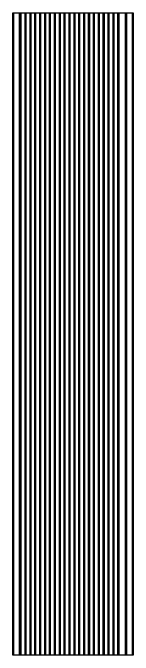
# Model space of a CAD drawing. Header units: millimetres. Extents: x -153298 to 620751, y -313239 to 250031.
# Drawn here: x 44027 to 45627, y 138563 to 147093 of the extents above; entities that cross this region are included whole.
import ezdxf

# ---------------------------------------------------------------- set-up
doc = ezdxf.new("R2010")
doc.units = ezdxf.units.MM
for name, color, linetype in [('010 - ASPG_EXTR_MAIN_COLOR_2', 2, 'Continuous'), ('010 - ASPG_EXTR_WIPEOUT_', 250, 'Continuous'), ('010 - ASPG_FRAMING_MAIN_COLOR_1', 1, 'Continuous'), ('010 - ASPG_FRAMING_SUB_COLOR_2', 2, 'Continuous')]:
    doc.layers.add(name, color=color, linetype=linetype)

# ---------------------------------------------------------------- blocks, each defined once
blk = doc.blocks.new('*U5044')
blk.add_wipeout([(50, 0), (1450, 0), (1450, 8530), (50, 8530)]).dxf.layer = '010 - ASPG_EXTR_WIPEOUT_'
at = {"layer": '010 - ASPG_EXTR_MAIN_COLOR_2'}
for points in [[(141.5, 0), (151.7, 0), (151.7, 8530), (141.5, 8530)], [(206.5, 0), (216.7, 0), (216.7, 8530), (206.5, 8530)], [(271.5, 0), (281.7, 0), (281.7, 8530), (271.5, 8530)], [(336.5, 0), (346.7, 0), (346.7, 8530), (336.5, 8530)], [(401.5, 0), (411.7, 0), (411.7, 8530), (401.5, 8530)], [(466.5, 0), (476.7, 0), (476.7, 8530), (466.5, 8530)], [(531.5, 0), (541.7, 0), (541.7, 8530), (531.5, 8530)], [(596.5, 0), (606.7, 0), (606.7, 8530), (596.5, 8530)], [(661.5, 0), (671.7, 0), (671.7, 8530), (661.5, 8530)], [(726.5, 0), (736.7, 0), (736.7, 8530), (726.5, 8530)], [(791.5, 0), (801.7, 0), (801.7, 8530), (791.5, 8530)], [(856.5, 0), (866.7, 0), (866.7, 8530), (856.5, 8530)], [(921.5, 0), (931.7, 0), (931.7, 8530), (921.5, 8530)], [(986.5, 0), (996.7, 0), (996.7, 8530), (986.5, 8530)], [(1051.5, 0), (1061.7, 0), (1061.7, 8530), (1051.5, 8530)], [(1116.5, 0), (1126.7, 0), (1126.7, 8530), (1116.5, 8530)], [(1181.5, 0), (1191.7, 0), (1191.7, 8530), (1181.5, 8530)], [(1246.5, 0), (1256.7, 0), (1256.7, 8530), (1246.5, 8530)], [(1311.5, 0), (1321.7, 0), (1321.7, 8530), (1311.5, 8530)], [(1376.5, 0), (1386.7, 0), (1386.7, 8530), (1376.5, 8530)]]:
    blk.add_lwpolyline(points, close=True, dxfattribs=at)
at = {"layer": '010 - ASPG_FRAMING_SUB_COLOR_2'}
blk.add_lwpolyline([(50, 0), (1450, 0), (1450, 8530), (50, 8530)], close=True, dxfattribs=at)
for points in [[(-50, 0), (50, 0), (50, 8530), (-50, 8530)], [(1450, 0), (1550, 0), (1550, 8530), (1450, 8530)]]:
    blk.add_wipeout(points).dxf.layer = '010 - ASPG_EXTR_WIPEOUT_'
at = {"layer": '010 - ASPG_EXTR_MAIN_COLOR_2'}
blk.add_lwpolyline([(1441.5, 0), (1451.7, 0), (1451.7, 8530), (1441.5, 8530)], close=True, dxfattribs=at)
at = {"layer": '010 - ASPG_FRAMING_MAIN_COLOR_1'}
for points in [[(-50, 0), (-40, 0), (-40, 8530), (-50, 8530)], [(40, 0), (50, 0), (50, 8530), (40, 8530)], [(1450, 0), (1460, 0), (1460, 8530), (1450, 8530)], [(1540, 0), (1550, 0), (1550, 8530), (1540, 8530)]]:
    blk.add_lwpolyline(points, close=True, dxfattribs=at)
at = {"layer": '010 - ASPG_FRAMING_SUB_COLOR_2'}
for points in [[(-50, 0), (50, 0), (50, 8530), (-50, 8530)], [(1450, 0), (1550, 0), (1550, 8530), (1450, 8530)]]:
    blk.add_lwpolyline(points, close=True, dxfattribs=at)

msp = doc.modelspace()

# ---------------------------------------------------------------- block references
at = {"xscale": -1}
msp.add_blockref('*U5044', (45576.926, 138563.4988), dxfattribs=at)

doc.saveas('drawing.dxf')
